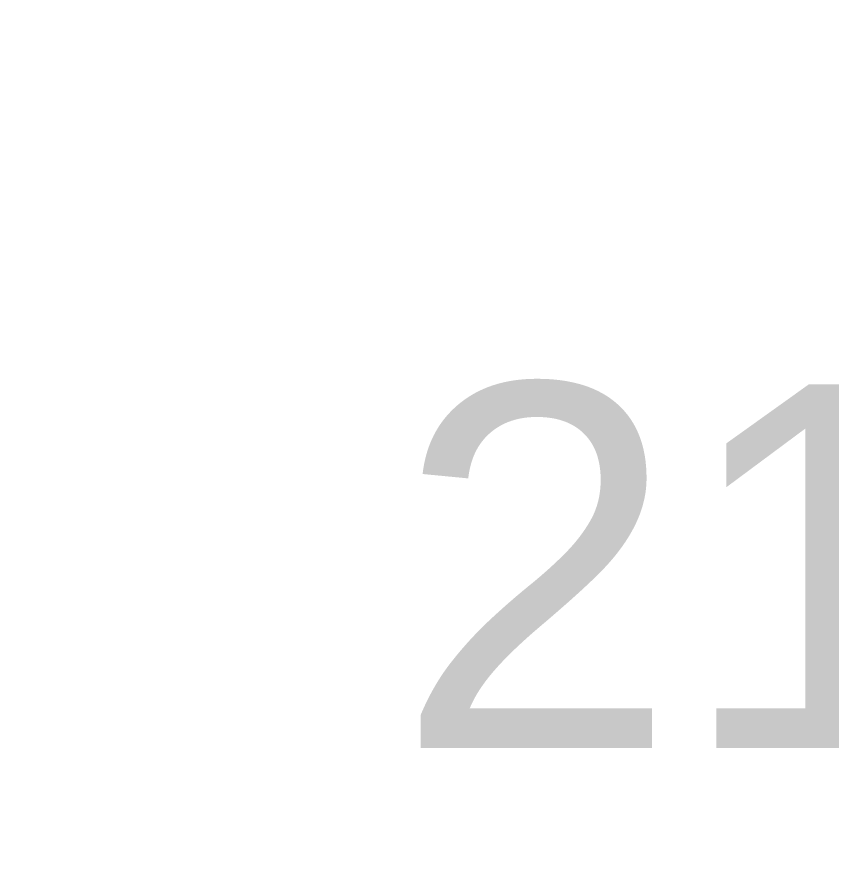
# Model space of a CAD drawing. Header units: inches. Extents: x 443 to 1254, y 273 to 817.
# Drawn here: x 753.2 to 809.2, y 643.1 to 701.7 of the extents above; entities that cross this region are included whole.
import ezdxf

# ---------------------------------------------------------------- set-up
doc = ezdxf.new("R2010")
doc.units = ezdxf.units.IN
doc.header["$MEASUREMENT"] = 0
doc.styles.get("Standard").update_dxf_attribs({"font": 'arial.ttf'})
doc.dimstyles.new('Annotative', dxfattribs={"dimscale": 0, "dimtxt": 25, "dimasz": 15, "dimexe": 0.18, "dimexo": 0.0625, "dimgap": 0.09, "dimtad": 0, "dimtih": 1, "dimtoh": 1, "dimdec": 4, "dimzin": 0, "dimdsep": 46, "dimtxsty": 'Standard', "dimcen": 0.09, "dimclrd": 1, "dimclre": 1, "dimclrt": 1, "dimadec": 0, "dimazin": 0, "dimtfac": 1, "dimtdec": 4, "dimtofl": 0, "dimtmove": 0, "dimatfit": 3, "dimfxl": 1, "dimtfillclr": 1, "dimtolj": 1, "dimtzin": 0, "dimarcsym": 0})

# ---------------------------------------------------------------- blocks, each defined once
blk = doc.blocks.new('*D8')
at = {"color": 1, "lineweight": -2, "transparency": 16777216}
for p, q in [((723.073, 770.533), (852.172, 770.533)), ((851.992, 755.533), (851.992, 676.6)), ((851.992, 571.942), (851.992, 650.875)), ((723.073, 556.942), (852.172, 556.942))]:
    blk.add_line(p, q, dxfattribs=at)
at = {"color": 1, "transparency": 16777216}
for points in [[(849.492, 755.533), (854.492, 755.533), (851.992, 770.533)], [(849.492, 571.942), (854.492, 571.942), (851.992, 556.942)]]:
    blk.add_solid(points, dxfattribs=at)
at = {"layer": 'Defpoints', "color": 0, "transparency": 16777216}
for p in [(723.011, 770.533), (723.011, 556.942), (851.992, 556.942)]:
    blk.add_point(p, dxfattribs=at)
at = {"color": 1, "transparency": 16777216, "insert": (851.992, 663.738), "char_height": 25, "attachment_point": 5}
blk.add_mtext('\\A1;213.5911', dxfattribs=at)

msp = doc.modelspace()

# ---------------------------------------------------------------- dimensions: what is measured, and where the dimension line sits
dim = msp.add_linear_dim(base=(851.99176, 556.94206), p1=(723.01067, 770.53314), p2=(723.01067, 556.94206), angle=90, dimstyle='Annotative')
dim.commit()
dim.dimension.update_dxf_attribs({"geometry": '*D8', "text_midpoint": (851.99176, 663.7376)})

doc.saveas('drawing.dxf')
